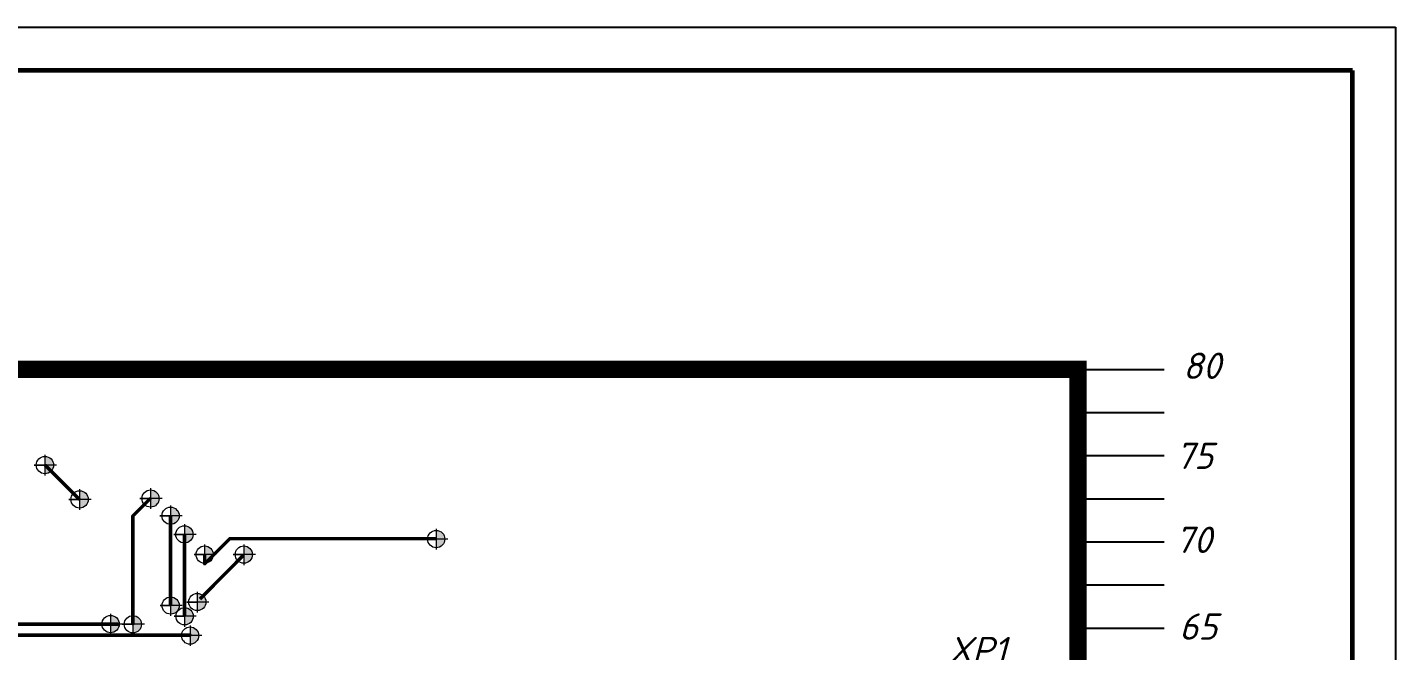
# Model space of a CAD drawing. Header units: millimetres. Extents: x -578 to 740, y 82 to 629.
# Drawn here: x 580.9 to 739.5, y 429.8 to 502 of the extents above; entities that cross this region are included whole.
import ezdxf

# ---------------------------------------------------------------- set-up
doc = ezdxf.new("R2010")
doc.units = ezdxf.units.MM
doc.header["$LTSCALE"] = 0.5
doc.layers.get('0').update_dxf_attribs({"lineweight": 60})
doc.layers.get('Defpoints').update_dxf_attribs({"color": 5})
doc.layers.add('Сетка', color=7, linetype='Continuous')
doc.layers.add('СПЛТОНК', color=7, linetype='Continuous', lineweight=20)
doc.styles.get("Standard").update_dxf_attribs({"font": 'isocpeui.ttf', "width": 0.9})

msp = doc.modelspace()

# ---------------------------------------------------------------- hatches: boundary and pattern name
at = {"lineweight": 0}
h = msp.add_hatch(color=256, dxfattribs=at)
h.dxf.hatch_style = 1
h.paths.add_polyline_path([(582.96, 452.29), (582.96, 451.29), (583.96, 451.29, 0.414214)])
h.paths.add_polyline_path([(583.96, 451.29), (582.96, 451.29), (582.96, 450.29, 0.414214)])
h = msp.add_hatch(color=256, dxfattribs=at)
h.dxf.hatch_style = 1
h.paths.add_polyline_path([(586.98, 448.31), (586.98, 447.31), (587.98, 447.31, 0.414214)])
h.paths.add_polyline_path([(587.98, 447.31), (586.98, 447.31), (586.98, 446.31, 0.414214)])
h = msp.add_hatch(color=256, dxfattribs=at)
h.dxf.hatch_style = 1
h.paths.add_polyline_path([(595.2, 448.41), (595.2, 447.41), (596.2, 447.41, 0.414214)])
h.paths.add_polyline_path([(596.2, 447.41), (595.2, 447.41), (595.2, 446.41, 0.414214)])
h = msp.add_hatch(color=256, dxfattribs=at)
h.dxf.hatch_style = 1
h.paths.add_polyline_path([(597.52, 446.41), (597.52, 445.41), (598.52, 445.41, 0.414214)])
h.paths.add_polyline_path([(598.52, 445.41), (597.52, 445.41), (597.52, 444.41, 0.414214)])
h = msp.add_hatch(color=256, dxfattribs=at)
h.dxf.hatch_style = 1
h.paths.add_polyline_path([(599.13, 444.25), (599.13, 443.25), (600.13, 443.25, 0.414214)])
h.paths.add_polyline_path([(600.13, 443.25), (599.13, 443.25), (599.13, 442.25, 0.414214)])
h = msp.add_hatch(color=256, dxfattribs=at)
h.dxf.hatch_style = 1
h.paths.add_polyline_path([(628.31, 443.71), (628.31, 442.71), (629.31, 442.71, 0.414214)])
h.paths.add_polyline_path([(629.31, 442.71), (628.31, 442.71), (628.31, 441.71, 0.414214)])
h = msp.add_hatch(color=256, dxfattribs=at)
h.dxf.hatch_style = 1
h.paths.add_polyline_path([(601.47, 441.91), (601.47, 440.91), (602.47, 440.91, 0.414214)])
h.paths.add_polyline_path([(602.47, 440.91), (601.47, 440.91), (601.47, 439.91, 0.414214)])
h = msp.add_hatch(color=256, dxfattribs=at)
h.dxf.hatch_style = 1
h.paths.add_polyline_path([(606.01, 441.91), (606.01, 440.91), (607.01, 440.91, 0.414214)])
h.paths.add_polyline_path([(607.01, 440.91), (606.01, 440.91), (606.01, 439.91, 0.414214)])
h = msp.add_hatch(color=256, dxfattribs=at)
h.dxf.hatch_style = 1
h.paths.add_polyline_path([(600.62, 436.41), (600.62, 435.41), (601.62, 435.41, 0.414214)])
h.paths.add_polyline_path([(601.62, 435.41), (600.62, 435.41), (600.62, 434.41, 0.414214)])
h = msp.add_hatch(color=256, dxfattribs=at)
h.dxf.hatch_style = 1
h.paths.add_polyline_path([(597.53, 436), (597.53, 435), (598.53, 435, 0.414214)])
h.paths.add_polyline_path([(598.53, 435), (597.53, 435), (597.53, 434, 0.414214)])
h = msp.add_hatch(color=256, dxfattribs=at)
h.dxf.hatch_style = 1
h.paths.add_polyline_path([(599.15, 434.76), (599.15, 433.76), (600.15, 433.76, 0.414214)])
h.paths.add_polyline_path([(600.15, 433.76), (599.15, 433.76), (599.15, 432.76, 0.414214)])
h = msp.add_hatch(color=256, dxfattribs=at)
h.dxf.hatch_style = 1
h.paths.add_polyline_path([(590.57, 433.85), (590.57, 432.85), (591.57, 432.85, 0.414214)])
h.paths.add_polyline_path([(591.57, 432.85), (590.57, 432.85), (590.57, 431.85, 0.414214)])
h = msp.add_hatch(color=256, dxfattribs=at)
h.dxf.hatch_style = 1
h.paths.add_polyline_path([(593.15, 433.83), (593.15, 432.83), (594.15, 432.83, 0.414214)])
h.paths.add_polyline_path([(594.15, 432.83), (593.15, 432.83), (593.15, 431.83, 0.414214)])
h = msp.add_hatch(color=256, dxfattribs=at)
h.dxf.hatch_style = 1
h.paths.add_polyline_path([(599.79, 432.52), (599.79, 431.52), (600.79, 431.52, 0.414214)])
h.paths.add_polyline_path([(600.79, 431.52), (599.79, 431.52), (599.79, 430.52, 0.414214)])

# ---------------------------------------------------------------- linework, layer by layer
for p, q in [((734.51, 497.05), (162.51, 497.05)), ((734.51, 87.05), (734.51, 497.05))]:
    msp.add_line(p, q)
for points, const_width in [([(703.7, 462.39), (502.69, 462.39)], 2.03), ([(702.69, 301.39), (702.69, 462.39)], 2.03), ([(586.9, 447.37), (583.04, 451.23)], 0.4), ([(595.13, 447.37), (593.15, 445.39)], 0.4), ([(593.15, 432.89), (593.15, 445.39)], 0.4), ([(597.52, 435.13), (597.52, 445.29)], 0.4), ([(599.14, 433.91), (599.14, 443.15)], 0.4), ([(604.38, 442.75), (601.48, 439.85)], 0.4), ([(628.2, 442.75), (604.38, 442.75)], 0.4), ([(605.92, 440.78), (600.92, 435.75)], 0.4), ([(601.48, 439.85), (601.48, 440.78)], 0.4), ([(591.37, 432.84), (557.44, 432.84)], 0.4), ([(591.37, 432.84), (591.31, 432.78)], 0.4), ([(599.78, 431.57), (568.48, 431.57)], 0.4)]:
    msp.add_lwpolyline(points, dxfattribs=dict(const_width=const_width))
at = {"const_width": 0.2}
for points in [[(583.14, 451.23, -1), (582.94, 451.23, -1)], [(587, 447.37, -1), (586.8, 447.37, -1)], [(595.23, 447.37, -1), (595.03, 447.37, -1)], [(593.25, 445.39, -1), (593.05, 445.39, -1)], [(593.25, 445.39, -1), (593.05, 445.39, -1)], [(597.62, 445.29, -1), (597.42, 445.29, -1)], [(599.24, 443.15, -1), (599.04, 443.15, -1)], [(604.48, 442.75, -1), (604.28, 442.75, -1)], [(604.48, 442.75, -1), (604.28, 442.75, -1)], [(628.3, 442.75, -1), (628.1, 442.75, -1)], [(601.58, 440.78, -1), (601.38, 440.78, -1)], [(606.02, 440.78, -1), (605.82, 440.78, -1)], [(601.58, 439.85, -1), (601.38, 439.85, -1)], [(601.58, 439.85, -1), (601.38, 439.85, -1)], [(597.62, 435.13, -1), (597.42, 435.13, -1)], [(591.47, 432.84, -1), (591.27, 432.84, -1)], [(591.47, 432.84, -1), (591.27, 432.84, -1)], [(593.25, 432.89, -1), (593.05, 432.89, -1)], [(599.24, 433.91, -1), (599.04, 433.91, -1)], [(599.88, 431.57, -1), (599.68, 431.57, -1)]]:
    msp.add_lwpolyline(points, format="xyb", close=True, dxfattribs=at)
at = {"lineweight": 0}
for centre in [(582.96, 451.29), (586.98, 447.31), (595.2, 447.41), (597.52, 445.41), (599.13, 443.25), (628.31, 442.71), (601.47, 440.91), (606.01, 440.91), (600.62, 435.41), (597.53, 435), (599.15, 433.76), (590.57, 432.85), (593.15, 432.83), (599.79, 431.52)]:
    msp.add_circle(centre, 1, dxfattribs=at)
at = {"layer": 'Defpoints'}
for p, q in [((142.51, 502.05), (739.51, 502.05)), ((739.51, 502.05), (739.51, 82.05))]:
    msp.add_line(p, q, dxfattribs=at)
at = {"layer": 'Сетка'}
for p, q in [((702.69, 462.39), (712.69, 462.39)), ((702.69, 457.39), (712.69, 457.39)), ((702.69, 452.39), (712.69, 452.39)), ((702.69, 447.39), (712.69, 447.39)), ((702.69, 442.39), (712.69, 442.39)), ((702.69, 437.39), (712.69, 437.39)), ((702.69, 432.39), (712.69, 432.39))]:
    msp.add_line(p, q, dxfattribs=at)
at = {"layer": 'СПЛТОНК', "lineweight": 0}
for p, q in [((582.96, 452.47), (582.96, 450.08)), ((584.31, 451.29), (581.73, 451.29)), ((581.73, 451.29), (582.96, 451.29)), ((588.32, 447.31), (585.75, 447.31)), ((585.75, 447.31), (586.98, 447.31)), ((586.98, 448.5), (586.98, 446.11)), ((596.54, 447.41), (593.97, 447.41)), ((593.97, 447.41), (595.2, 447.41)), ((595.2, 448.6), (595.2, 446.21)), ((597.52, 446.6), (597.52, 444.21)), ((598.86, 445.41), (596.29, 445.41)), ((596.29, 445.41), (597.52, 445.41)), ((599.13, 444.43), (599.13, 442.04)), ((600.47, 443.25), (597.9, 443.25)), ((597.9, 443.25), (599.13, 443.25)), ((629.65, 442.71), (627.08, 442.71)), ((627.08, 442.71), (628.31, 442.71)), ((628.31, 443.89), (628.31, 441.51)), ((602.82, 440.91), (600.24, 440.91)), ((600.24, 440.91), (601.47, 440.91)), ((601.47, 442.09), (601.47, 439.7)), ((607.35, 440.91), (604.78, 440.91)), ((604.78, 440.91), (606.01, 440.91)), ((606.01, 442.09), (606.01, 439.7)), ((597.53, 436.18), (597.53, 433.79)), ((600.62, 436.6), (600.62, 434.21)), ((598.87, 435), (596.3, 435)), ((596.3, 435), (597.53, 435)), ((599.15, 434.94), (599.15, 432.55)), ((601.96, 435.41), (599.39, 435.41)), ((599.39, 435.41), (600.62, 435.41)), ((590.57, 434.04), (590.57, 431.65)), ((593.15, 434.02), (593.15, 431.63)), ((600.49, 433.76), (597.92, 433.76)), ((597.92, 433.76), (599.15, 433.76)), ((591.91, 432.85), (589.34, 432.85)), ((589.34, 432.85), (590.57, 432.85)), ((594.5, 432.83), (591.92, 432.83)), ((591.92, 432.83), (593.15, 432.83)), ((601.13, 431.52), (598.56, 431.52)), ((598.56, 431.52), (599.79, 431.52)), ((599.79, 432.7), (599.79, 430.31))]:
    msp.add_line(p, q, dxfattribs=at)

# ---------------------------------------------------------------- texts
for s, p in [('80', (714.85, 461.28)), ('75', (714.01, 450.84)), ('70', (713.96, 441.1)), ('65', (714.42, 431.04)), ('XP1', (687.65, 428.32))]:
    msp.add_text(s, height=3.048).set_placement(p)

doc.saveas('drawing.dxf')
